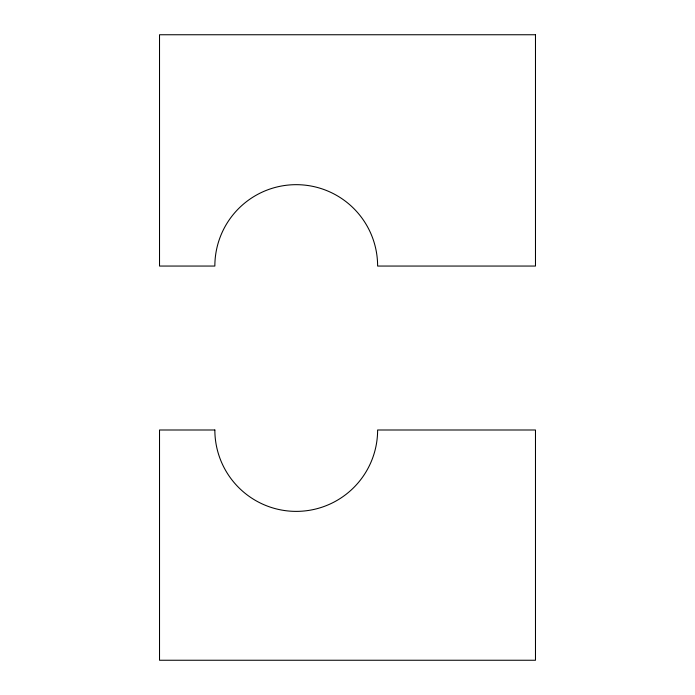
<?xml version="1.0" encoding="UTF-8"?>
<svg xmlns="http://www.w3.org/2000/svg" width="695" height="695" viewBox="0 0 695 695"><rect width="100%" height="100%" fill="white"/><g stroke="black" fill="none" stroke-linecap="round" stroke-linejoin="round"><path stroke-width="1.04" d="M535.48 34.75L159.52 34.75L159.52 266.055L214.851 266.055A81.385 81.385 0 0 1 296.235 184.67A81.385 81.385 0 0 1 377.62 266.055L535.48 266.055L535.48 34.75M214.851 429.996L159.52 429.996L159.52 660.25L535.48 660.25L535.48 429.996L377.62 429.996A81.385 81.385 0 0 1 296.235 511.381A81.385 81.385 0 0 1 214.851 429.996"/></g></svg>
